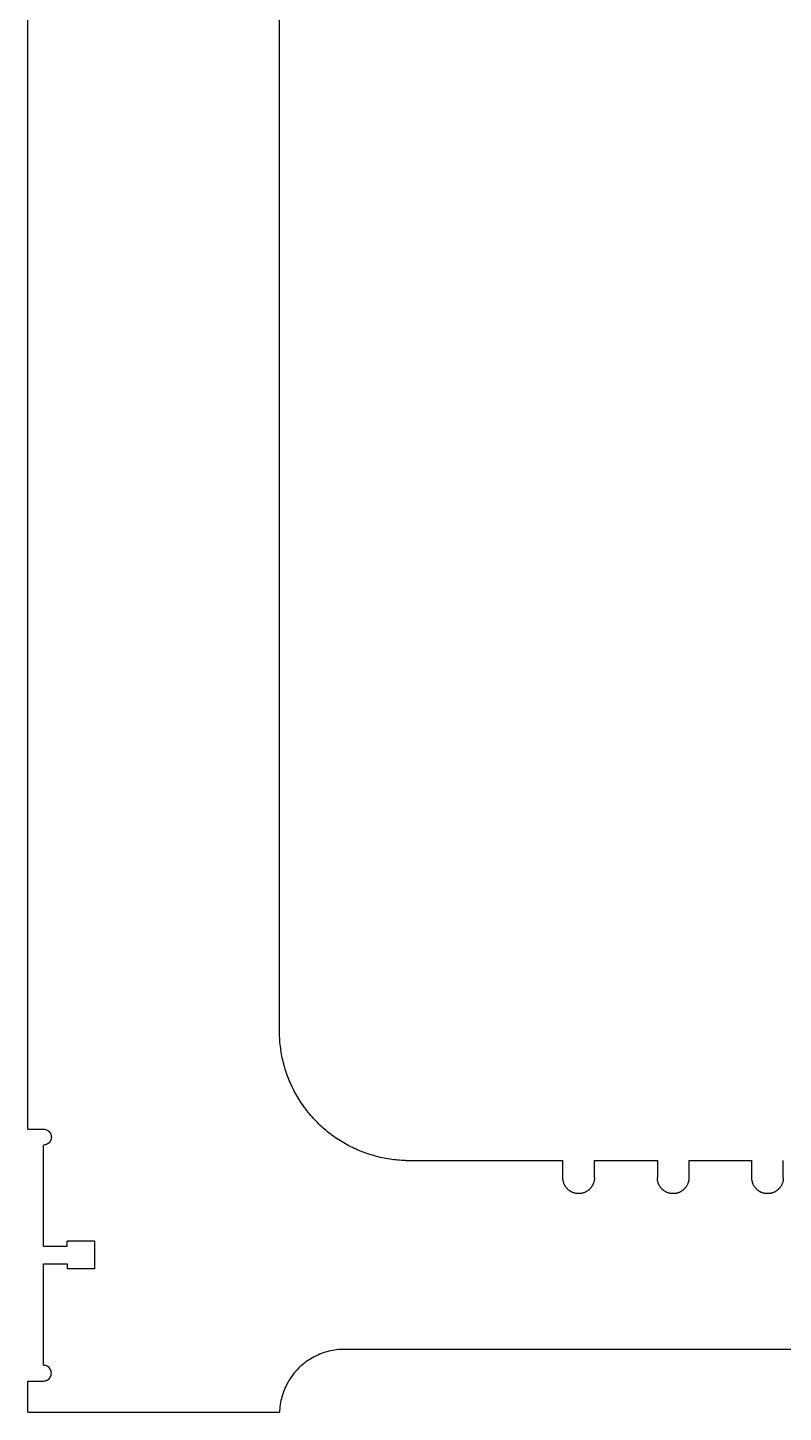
# Model space of a CAD drawing. Extents: x -71 to 71, y -22 to 22.
# Drawn here: x -46.1 to -34.1, y -22 to 0 of the extents above; entities that cross this region are included whole.
import ezdxf

# ---------------------------------------------------------------- set-up
doc = ezdxf.new("R2010")
doc.units = 0
doc.header["$MEASUREMENT"] = 0
doc.layers.get('0').update_dxf_attribs({"linetype": 'CONTINUOUS'})

msp = doc.modelspace()

# ---------------------------------------------------------------- linework, layer by layer
for p, q in [((-42.103, -15.999), (-42.101, 16.001)), ((-46.102, -17.502), (-46.1, 14.251)), ((-42.102, -16.03), (-42.103, -15.999)), ((-42.1, -16.061), (-42.102, -16.03)), ((-42.098, -16.092), (-42.1, -16.061)), ((-42.096, -16.123), (-42.098, -16.092)), ((-42.093, -16.155), (-42.096, -16.123)), ((-42.089, -16.185), (-42.093, -16.155)), ((-42.085, -16.216), (-42.089, -16.185)), ((-42.081, -16.247), (-42.085, -16.216)), ((-42.076, -16.278), (-42.081, -16.247)), ((-42.071, -16.309), (-42.076, -16.278)), ((-42.065, -16.339), (-42.071, -16.309)), ((-42.059, -16.37), (-42.065, -16.339)), ((-42.052, -16.4), (-42.059, -16.37)), ((-42.045, -16.431), (-42.052, -16.4)), ((-42.037, -16.461), (-42.045, -16.431)), ((-42.029, -16.491), (-42.037, -16.461)), ((-42.021, -16.521), (-42.029, -16.491)), ((-42.012, -16.551), (-42.021, -16.521)), ((-42.002, -16.581), (-42.012, -16.551)), ((-41.992, -16.61), (-42.002, -16.581)), ((-41.982, -16.64), (-41.992, -16.61)), ((-41.971, -16.669), (-41.982, -16.64)), ((-41.96, -16.698), (-41.971, -16.669)), ((-41.948, -16.727), (-41.96, -16.698)), ((-41.936, -16.756), (-41.948, -16.727)), ((-41.923, -16.784), (-41.936, -16.756)), ((-41.91, -16.812), (-41.923, -16.784)), ((-41.897, -16.841), (-41.91, -16.812)), ((-41.883, -16.869), (-41.897, -16.841)), ((-41.869, -16.896), (-41.883, -16.869)), ((-41.854, -16.924), (-41.869, -16.896)), ((-41.839, -16.951), (-41.854, -16.924)), ((-41.824, -16.978), (-41.839, -16.951)), ((-41.808, -17.005), (-41.824, -16.978)), ((-41.791, -17.031), (-41.808, -17.005)), ((-41.775, -17.058), (-41.791, -17.031)), ((-41.758, -17.084), (-41.775, -17.058)), ((-41.74, -17.11), (-41.758, -17.084)), ((-41.722, -17.135), (-41.74, -17.11)), ((-41.704, -17.16), (-41.722, -17.135)), ((-41.685, -17.185), (-41.704, -17.16)), ((-41.666, -17.21), (-41.685, -17.185)), ((-41.647, -17.235), (-41.666, -17.21)), ((-41.627, -17.259), (-41.647, -17.235)), ((-41.607, -17.282), (-41.627, -17.259)), ((-41.586, -17.306), (-41.607, -17.282)), ((-41.566, -17.329), (-41.586, -17.306)), ((-41.544, -17.352), (-41.566, -17.329)), ((-41.523, -17.375), (-41.544, -17.352)), ((-41.501, -17.397), (-41.523, -17.375)), ((-46.102, -17.502), (-45.852, -17.502)), ((-45.852, -17.502), (-45.836, -17.503)), ((-45.836, -17.503), (-45.82, -17.506)), ((-45.82, -17.506), (-45.804, -17.511)), ((-45.804, -17.511), (-45.79, -17.518)), ((-45.79, -17.518), (-45.776, -17.527)), ((-45.776, -17.527), (-45.764, -17.538)), ((-45.764, -17.538), (-45.753, -17.551)), ((-45.753, -17.551), (-45.744, -17.564)), ((-45.744, -17.564), (-45.737, -17.579)), ((-45.737, -17.579), (-45.731, -17.594)), ((-45.731, -17.594), (-45.728, -17.61)), ((-41.479, -17.419), (-41.501, -17.397)), ((-41.456, -17.44), (-41.479, -17.419)), ((-41.433, -17.461), (-41.456, -17.44)), ((-41.41, -17.482), (-41.433, -17.461)), ((-41.387, -17.503), (-41.41, -17.482)), ((-41.363, -17.523), (-41.387, -17.503)), ((-41.339, -17.543), (-41.363, -17.523)), ((-41.314, -17.562), (-41.339, -17.543)), ((-41.29, -17.581), (-41.314, -17.562)), ((-41.265, -17.6), (-41.29, -17.581)), ((-45.836, -17.751), (-45.852, -17.752)), ((-45.852, -19.361), (-45.852, -17.752)), ((-45.82, -17.747), (-45.836, -17.751)), ((-45.804, -17.742), (-45.82, -17.747)), ((-45.79, -17.735), (-45.804, -17.742)), ((-45.776, -17.726), (-45.79, -17.735)), ((-45.764, -17.715), (-45.776, -17.726)), ((-45.753, -17.703), (-45.764, -17.715)), ((-45.744, -17.689), (-45.753, -17.703)), ((-45.737, -17.674), (-45.744, -17.689)), ((-45.731, -17.659), (-45.737, -17.674)), ((-45.728, -17.643), (-45.731, -17.659)), ((-45.728, -17.61), (-45.727, -17.627)), ((-45.727, -17.627), (-45.728, -17.643)), ((-41.239, -17.618), (-41.265, -17.6)), ((-41.214, -17.636), (-41.239, -17.618)), ((-41.188, -17.653), (-41.214, -17.636)), ((-41.162, -17.671), (-41.188, -17.653)), ((-41.136, -17.687), (-41.162, -17.671)), ((-41.109, -17.704), (-41.136, -17.687)), ((-41.082, -17.72), (-41.109, -17.704)), ((-41.055, -17.735), (-41.082, -17.72)), ((-41.028, -17.75), (-41.055, -17.735)), ((-41.001, -17.765), (-41.028, -17.75)), ((-40.973, -17.779), (-41.001, -17.765)), ((-40.945, -17.793), (-40.973, -17.779)), ((-40.917, -17.806), (-40.945, -17.793)), ((-40.888, -17.819), (-40.917, -17.806)), ((-40.86, -17.832), (-40.888, -17.819)), ((-40.831, -17.844), (-40.86, -17.832)), ((-40.802, -17.856), (-40.831, -17.844)), ((-40.773, -17.867), (-40.802, -17.856)), ((-40.744, -17.878), (-40.773, -17.867)), ((-40.715, -17.888), (-40.744, -17.878)), ((-40.685, -17.898), (-40.715, -17.888)), ((-40.655, -17.907), (-40.685, -17.898)), ((-40.625, -17.916), (-40.655, -17.907)), ((-40.595, -17.925), (-40.625, -17.916)), ((-40.565, -17.933), (-40.595, -17.925)), ((-40.535, -17.941), (-40.565, -17.933)), ((-40.505, -17.948), (-40.535, -17.941)), ((-40.474, -17.955), (-40.505, -17.948)), ((-40.444, -17.961), (-40.474, -17.955)), ((-40.413, -17.967), (-40.444, -17.961)), ((-40.382, -17.972), (-40.413, -17.967)), ((-40.352, -17.977), (-40.382, -17.972)), ((-40.321, -17.981), (-40.352, -17.977)), ((-40.29, -17.985), (-40.321, -17.981)), ((-40.259, -17.989), (-40.29, -17.985)), ((-40.228, -17.992), (-40.259, -17.989)), ((-40.197, -17.994), (-40.228, -17.992)), ((-40.166, -17.996), (-40.197, -17.994)), ((-40.134, -17.998), (-40.166, -17.996)), ((-40.103, -17.999), (-40.134, -17.998)), ((-40.103, -17.999), (-37.603, -17.999)), ((-37.603, -18.274), (-37.603, -17.999)), ((-37.103, -17.999), (-36.103, -17.999)), ((-37.103, -18.274), (-37.103, -17.999)), ((-36.103, -17.999), (-36.103, -18.274)), ((-35.603, -17.999), (-34.603, -18)), ((-35.603, -17.999), (-35.603, -18.274)), ((-34.603, -18.275), (-34.603, -18)), ((-34.103, -18.275), (-34.103, -18)), ((-37.603, -18.282), (-37.603, -18.274)), ((-37.603, -18.29), (-37.603, -18.282)), ((-37.602, -18.298), (-37.603, -18.29)), ((-37.601, -18.306), (-37.602, -18.298)), ((-37.6, -18.313), (-37.601, -18.306)), ((-37.599, -18.321), (-37.6, -18.313)), ((-37.597, -18.329), (-37.599, -18.321)), ((-37.595, -18.336), (-37.597, -18.329)), ((-37.593, -18.344), (-37.595, -18.336)), ((-37.591, -18.352), (-37.593, -18.344)), ((-37.589, -18.359), (-37.591, -18.352)), ((-37.586, -18.366), (-37.589, -18.359)), ((-37.583, -18.374), (-37.586, -18.366)), ((-37.58, -18.381), (-37.583, -18.374)), ((-37.576, -18.388), (-37.58, -18.381)), ((-37.572, -18.395), (-37.576, -18.388)), ((-37.569, -18.402), (-37.572, -18.395)), ((-37.564, -18.408), (-37.569, -18.402)), ((-37.56, -18.415), (-37.564, -18.408)), ((-37.556, -18.421), (-37.56, -18.415)), ((-37.551, -18.428), (-37.556, -18.421)), ((-37.546, -18.434), (-37.551, -18.428)), ((-37.541, -18.44), (-37.546, -18.434)), ((-37.536, -18.445), (-37.541, -18.44)), ((-37.53, -18.451), (-37.536, -18.445)), ((-37.524, -18.457), (-37.53, -18.451)), ((-37.519, -18.462), (-37.524, -18.457)), ((-37.513, -18.467), (-37.519, -18.462)), ((-37.507, -18.472), (-37.513, -18.467)), ((-37.5, -18.477), (-37.507, -18.472)), ((-37.494, -18.481), (-37.5, -18.477)), ((-37.206, -18.477), (-37.213, -18.481)), ((-37.2, -18.472), (-37.206, -18.477)), ((-37.194, -18.467), (-37.2, -18.472)), ((-37.188, -18.462), (-37.194, -18.467)), ((-37.182, -18.457), (-37.188, -18.462)), ((-37.177, -18.451), (-37.182, -18.457)), ((-37.171, -18.445), (-37.177, -18.451)), ((-37.166, -18.44), (-37.171, -18.445)), ((-37.161, -18.434), (-37.166, -18.44)), ((-37.156, -18.428), (-37.161, -18.434)), ((-37.151, -18.421), (-37.156, -18.428)), ((-37.147, -18.415), (-37.151, -18.421)), ((-37.142, -18.408), (-37.147, -18.415)), ((-37.138, -18.402), (-37.142, -18.408)), ((-37.134, -18.395), (-37.138, -18.402)), ((-37.131, -18.388), (-37.134, -18.395)), ((-37.127, -18.381), (-37.131, -18.388)), ((-37.124, -18.374), (-37.127, -18.381)), ((-37.121, -18.366), (-37.124, -18.374)), ((-37.118, -18.359), (-37.121, -18.366)), ((-37.116, -18.352), (-37.118, -18.359)), ((-37.113, -18.344), (-37.116, -18.352)), ((-37.111, -18.337), (-37.113, -18.344)), ((-37.109, -18.329), (-37.111, -18.337)), ((-37.108, -18.321), (-37.109, -18.329)), ((-37.106, -18.313), (-37.108, -18.321)), ((-37.105, -18.306), (-37.106, -18.313)), ((-37.104, -18.298), (-37.105, -18.306)), ((-37.103, -18.282), (-37.104, -18.29)), ((-37.104, -18.29), (-37.104, -18.298)), ((-37.103, -18.274), (-37.103, -18.282)), ((-36.103, -18.282), (-36.103, -18.274)), ((-36.103, -18.29), (-36.103, -18.282)), ((-36.102, -18.298), (-36.103, -18.29)), ((-36.101, -18.306), (-36.102, -18.298)), ((-36.1, -18.314), (-36.101, -18.306)), ((-36.099, -18.321), (-36.1, -18.314)), ((-36.097, -18.329), (-36.099, -18.321)), ((-36.095, -18.337), (-36.097, -18.329)), ((-36.093, -18.344), (-36.095, -18.337)), ((-36.091, -18.352), (-36.093, -18.344)), ((-36.089, -18.359), (-36.091, -18.352)), ((-36.086, -18.366), (-36.089, -18.359)), ((-36.083, -18.374), (-36.086, -18.366)), ((-36.08, -18.381), (-36.083, -18.374)), ((-36.076, -18.388), (-36.08, -18.381)), ((-36.072, -18.395), (-36.076, -18.388)), ((-36.069, -18.402), (-36.072, -18.395)), ((-36.064, -18.408), (-36.069, -18.402)), ((-36.06, -18.415), (-36.064, -18.408)), ((-36.056, -18.421), (-36.06, -18.415)), ((-36.051, -18.428), (-36.056, -18.421)), ((-36.046, -18.434), (-36.051, -18.428)), ((-36.041, -18.44), (-36.046, -18.434)), ((-36.036, -18.446), (-36.041, -18.44)), ((-36.03, -18.451), (-36.036, -18.446)), ((-36.024, -18.457), (-36.03, -18.451)), ((-36.019, -18.462), (-36.024, -18.457)), ((-36.013, -18.467), (-36.019, -18.462)), ((-36.007, -18.472), (-36.013, -18.467)), ((-36, -18.477), (-36.007, -18.472)), ((-35.994, -18.481), (-36, -18.477)), ((-35.706, -18.477), (-35.713, -18.481)), ((-35.7, -18.472), (-35.706, -18.477)), ((-35.694, -18.467), (-35.7, -18.472)), ((-35.688, -18.462), (-35.694, -18.467)), ((-35.682, -18.457), (-35.688, -18.462)), ((-35.677, -18.451), (-35.682, -18.457)), ((-35.671, -18.446), (-35.677, -18.451)), ((-35.666, -18.44), (-35.671, -18.446)), ((-35.661, -18.434), (-35.666, -18.44)), ((-35.656, -18.428), (-35.661, -18.434)), ((-35.651, -18.421), (-35.656, -18.428)), ((-35.647, -18.415), (-35.651, -18.421)), ((-35.642, -18.408), (-35.647, -18.415)), ((-35.638, -18.402), (-35.642, -18.408)), ((-35.634, -18.395), (-35.638, -18.402)), ((-35.631, -18.388), (-35.634, -18.395)), ((-35.627, -18.381), (-35.631, -18.388)), ((-35.624, -18.374), (-35.627, -18.381)), ((-35.621, -18.366), (-35.624, -18.374)), ((-35.618, -18.359), (-35.621, -18.366)), ((-35.616, -18.352), (-35.618, -18.359)), ((-35.613, -18.344), (-35.616, -18.352)), ((-35.611, -18.337), (-35.613, -18.344)), ((-35.609, -18.329), (-35.611, -18.337)), ((-35.608, -18.321), (-35.609, -18.329)), ((-35.606, -18.314), (-35.608, -18.321)), ((-35.605, -18.306), (-35.606, -18.314)), ((-35.604, -18.298), (-35.605, -18.306)), ((-35.603, -18.282), (-35.604, -18.29)), ((-35.604, -18.29), (-35.604, -18.298)), ((-35.603, -18.274), (-35.603, -18.282)), ((-34.603, -18.282), (-34.603, -18.275)), ((-34.603, -18.29), (-34.603, -18.282)), ((-34.602, -18.298), (-34.603, -18.29)), ((-34.601, -18.306), (-34.602, -18.298)), ((-34.6, -18.314), (-34.601, -18.306)), ((-34.599, -18.321), (-34.6, -18.314)), ((-34.597, -18.329), (-34.599, -18.321)), ((-34.595, -18.337), (-34.597, -18.329)), ((-34.593, -18.344), (-34.595, -18.337)), ((-34.591, -18.352), (-34.593, -18.344)), ((-34.589, -18.359), (-34.591, -18.352)), ((-34.586, -18.367), (-34.589, -18.359)), ((-34.583, -18.374), (-34.586, -18.367)), ((-34.58, -18.381), (-34.583, -18.374)), ((-34.576, -18.388), (-34.58, -18.381)), ((-34.572, -18.395), (-34.576, -18.388)), ((-34.569, -18.402), (-34.572, -18.395)), ((-34.564, -18.408), (-34.569, -18.402)), ((-34.56, -18.415), (-34.564, -18.408)), ((-34.556, -18.421), (-34.56, -18.415)), ((-34.551, -18.428), (-34.556, -18.421)), ((-34.546, -18.434), (-34.551, -18.428)), ((-34.541, -18.44), (-34.546, -18.434)), ((-34.536, -18.446), (-34.541, -18.44)), ((-34.53, -18.451), (-34.536, -18.446)), ((-34.524, -18.457), (-34.53, -18.451)), ((-34.519, -18.462), (-34.524, -18.457)), ((-34.513, -18.467), (-34.519, -18.462)), ((-34.507, -18.472), (-34.513, -18.467)), ((-34.5, -18.477), (-34.507, -18.472)), ((-34.494, -18.481), (-34.5, -18.477)), ((-34.206, -18.477), (-34.213, -18.481)), ((-34.2, -18.472), (-34.206, -18.477)), ((-34.194, -18.467), (-34.2, -18.472)), ((-34.188, -18.462), (-34.194, -18.467)), ((-34.182, -18.457), (-34.188, -18.462)), ((-34.177, -18.451), (-34.182, -18.457)), ((-34.171, -18.446), (-34.177, -18.451)), ((-34.166, -18.44), (-34.171, -18.446)), ((-34.161, -18.434), (-34.166, -18.44)), ((-34.156, -18.428), (-34.161, -18.434)), ((-34.151, -18.422), (-34.156, -18.428)), ((-34.147, -18.415), (-34.151, -18.422)), ((-34.142, -18.409), (-34.147, -18.415)), ((-34.138, -18.402), (-34.142, -18.409)), ((-34.134, -18.395), (-34.138, -18.402)), ((-34.131, -18.388), (-34.134, -18.395)), ((-34.127, -18.381), (-34.131, -18.388)), ((-34.124, -18.374), (-34.127, -18.381)), ((-34.121, -18.367), (-34.124, -18.374)), ((-34.118, -18.359), (-34.121, -18.367)), ((-34.116, -18.352), (-34.118, -18.359)), ((-34.113, -18.344), (-34.116, -18.352)), ((-34.111, -18.337), (-34.113, -18.344)), ((-34.109, -18.329), (-34.111, -18.337)), ((-34.108, -18.321), (-34.109, -18.329)), ((-34.106, -18.314), (-34.108, -18.321)), ((-34.105, -18.306), (-34.106, -18.314)), ((-34.104, -18.298), (-34.105, -18.306)), ((-34.103, -18.282), (-34.104, -18.29)), ((-34.104, -18.29), (-34.104, -18.298)), ((-34.103, -18.275), (-34.103, -18.282)), ((-37.487, -18.485), (-37.494, -18.481)), ((-37.481, -18.489), (-37.487, -18.485)), ((-37.474, -18.493), (-37.481, -18.489)), ((-37.467, -18.497), (-37.474, -18.493)), ((-37.46, -18.501), (-37.467, -18.497)), ((-37.453, -18.504), (-37.46, -18.501)), ((-37.445, -18.507), (-37.453, -18.504)), ((-37.438, -18.51), (-37.445, -18.507)), ((-37.431, -18.512), (-37.438, -18.51)), ((-37.423, -18.514), (-37.431, -18.512)), ((-37.416, -18.516), (-37.423, -18.514)), ((-37.408, -18.518), (-37.416, -18.516)), ((-37.4, -18.52), (-37.408, -18.518)), ((-37.392, -18.521), (-37.4, -18.52)), ((-37.385, -18.522), (-37.392, -18.521)), ((-37.377, -18.523), (-37.385, -18.522)), ((-37.369, -18.524), (-37.377, -18.523)), ((-37.361, -18.524), (-37.369, -18.524)), ((-37.353, -18.524), (-37.361, -18.524)), ((-37.346, -18.524), (-37.353, -18.524)), ((-37.338, -18.524), (-37.346, -18.524)), ((-37.33, -18.523), (-37.338, -18.524)), ((-37.322, -18.522), (-37.33, -18.523)), ((-37.314, -18.521), (-37.322, -18.522)), ((-37.307, -18.52), (-37.314, -18.521)), ((-37.299, -18.518), (-37.307, -18.52)), ((-37.291, -18.516), (-37.299, -18.518)), ((-37.284, -18.514), (-37.291, -18.516)), ((-37.276, -18.512), (-37.284, -18.514)), ((-37.269, -18.51), (-37.276, -18.512)), ((-37.261, -18.507), (-37.269, -18.51)), ((-37.254, -18.504), (-37.261, -18.507)), ((-37.247, -18.501), (-37.254, -18.504)), ((-37.24, -18.497), (-37.247, -18.501)), ((-37.233, -18.493), (-37.24, -18.497)), ((-37.226, -18.49), (-37.233, -18.493)), ((-37.219, -18.485), (-37.226, -18.49)), ((-37.213, -18.481), (-37.219, -18.485)), ((-35.987, -18.486), (-35.994, -18.481)), ((-35.981, -18.49), (-35.987, -18.486)), ((-35.974, -18.494), (-35.981, -18.49)), ((-35.967, -18.497), (-35.974, -18.494)), ((-35.96, -18.501), (-35.967, -18.497)), ((-35.953, -18.504), (-35.96, -18.501)), ((-35.945, -18.507), (-35.953, -18.504)), ((-35.938, -18.51), (-35.945, -18.507)), ((-35.931, -18.512), (-35.938, -18.51)), ((-35.923, -18.515), (-35.931, -18.512)), ((-35.916, -18.517), (-35.923, -18.515)), ((-35.908, -18.518), (-35.916, -18.517)), ((-35.9, -18.52), (-35.908, -18.518)), ((-35.892, -18.521), (-35.9, -18.52)), ((-35.885, -18.522), (-35.892, -18.521)), ((-35.877, -18.523), (-35.885, -18.522)), ((-35.869, -18.524), (-35.877, -18.523)), ((-35.861, -18.524), (-35.869, -18.524)), ((-35.853, -18.524), (-35.861, -18.524)), ((-35.846, -18.524), (-35.853, -18.524)), ((-35.838, -18.524), (-35.846, -18.524)), ((-35.83, -18.523), (-35.838, -18.524)), ((-35.822, -18.522), (-35.83, -18.523)), ((-35.814, -18.521), (-35.822, -18.522)), ((-35.807, -18.52), (-35.814, -18.521)), ((-35.799, -18.518), (-35.807, -18.52)), ((-35.791, -18.517), (-35.799, -18.518)), ((-35.784, -18.515), (-35.791, -18.517)), ((-35.776, -18.512), (-35.784, -18.515)), ((-35.769, -18.51), (-35.776, -18.512)), ((-35.761, -18.507), (-35.769, -18.51)), ((-35.754, -18.504), (-35.761, -18.507)), ((-35.747, -18.501), (-35.754, -18.504)), ((-35.74, -18.497), (-35.747, -18.501)), ((-35.733, -18.494), (-35.74, -18.497)), ((-35.726, -18.49), (-35.733, -18.494)), ((-35.719, -18.486), (-35.726, -18.49)), ((-35.713, -18.481), (-35.719, -18.486)), ((-34.487, -18.486), (-34.494, -18.481)), ((-34.481, -18.49), (-34.487, -18.486)), ((-34.474, -18.494), (-34.481, -18.49)), ((-34.467, -18.497), (-34.474, -18.494)), ((-34.46, -18.501), (-34.467, -18.497)), ((-34.453, -18.504), (-34.46, -18.501)), ((-34.445, -18.507), (-34.453, -18.504)), ((-34.438, -18.51), (-34.445, -18.507)), ((-34.431, -18.512), (-34.438, -18.51)), ((-34.423, -18.515), (-34.431, -18.512)), ((-34.416, -18.517), (-34.423, -18.515)), ((-34.408, -18.519), (-34.416, -18.517)), ((-34.4, -18.52), (-34.408, -18.519)), ((-34.392, -18.521), (-34.4, -18.52)), ((-34.385, -18.523), (-34.392, -18.521)), ((-34.377, -18.523), (-34.385, -18.523)), ((-34.369, -18.524), (-34.377, -18.523)), ((-34.361, -18.524), (-34.369, -18.524)), ((-34.353, -18.525), (-34.361, -18.524)), ((-34.346, -18.524), (-34.353, -18.525)), ((-34.338, -18.524), (-34.346, -18.524)), ((-34.33, -18.523), (-34.338, -18.524)), ((-34.322, -18.523), (-34.33, -18.523)), ((-34.314, -18.521), (-34.322, -18.523)), ((-34.307, -18.52), (-34.314, -18.521)), ((-34.299, -18.519), (-34.307, -18.52)), ((-34.291, -18.517), (-34.299, -18.519)), ((-34.284, -18.515), (-34.291, -18.517)), ((-34.276, -18.512), (-34.284, -18.515)), ((-34.269, -18.51), (-34.276, -18.512)), ((-34.261, -18.507), (-34.269, -18.51)), ((-34.254, -18.504), (-34.261, -18.507)), ((-34.247, -18.501), (-34.254, -18.504)), ((-34.24, -18.497), (-34.247, -18.501)), ((-34.233, -18.494), (-34.24, -18.497)), ((-34.226, -18.49), (-34.233, -18.494)), ((-34.219, -18.486), (-34.226, -18.49)), ((-34.213, -18.481), (-34.219, -18.486)), ((-45.477, -19.361), (-45.477, -19.28)), ((-45.04, -19.28), (-45.477, -19.28)), ((-45.04, -19.28), (-45.04, -19.718)), ((-45.852, -19.361), (-45.477, -19.361)), ((-45.852, -19.642), (-45.477, -19.642)), ((-45.852, -21.252), (-45.852, -19.642)), ((-45.477, -19.642), (-45.477, -19.717)), ((-45.04, -19.718), (-45.477, -19.717)), ((-41.552, -21.116), (-41.58, -21.131)), ((-41.524, -21.102), (-41.552, -21.116)), ((-41.496, -21.089), (-41.524, -21.102)), ((-41.467, -21.077), (-41.496, -21.089)), ((-41.438, -21.065), (-41.467, -21.077)), ((-41.409, -21.055), (-41.438, -21.065)), ((-41.379, -21.045), (-41.409, -21.055)), ((-41.35, -21.036), (-41.379, -21.045)), ((-41.319, -21.028), (-41.35, -21.036)), ((-41.289, -21.021), (-41.319, -21.028)), ((-41.258, -21.015), (-41.289, -21.021)), ((-41.228, -21.01), (-41.258, -21.015)), ((-41.197, -21.006), (-41.228, -21.01)), ((-41.166, -21.003), (-41.197, -21.006)), ((-41.135, -21), (-41.166, -21.003)), ((-41.105, -20.999), (-41.135, -21)), ((-41.103, -20.999), (-41.105, -20.999)), ((-26.105, -21), (-41.103, -20.999)), ((-45.836, -21.253), (-45.852, -21.252)), ((-45.82, -21.256), (-45.836, -21.253)), ((-45.805, -21.261), (-45.82, -21.256)), ((-45.79, -21.268), (-45.805, -21.261)), ((-45.776, -21.277), (-45.79, -21.268)), ((-45.764, -21.288), (-45.776, -21.277)), ((-45.753, -21.301), (-45.764, -21.288)), ((-45.744, -21.314), (-45.753, -21.301)), ((-45.737, -21.329), (-45.744, -21.314)), ((-45.732, -21.344), (-45.737, -21.329)), ((-41.824, -21.322), (-41.845, -21.345)), ((-41.802, -21.3), (-41.824, -21.322)), ((-41.78, -21.278), (-41.802, -21.3)), ((-41.757, -21.257), (-41.78, -21.278)), ((-41.733, -21.237), (-41.757, -21.257)), ((-41.709, -21.217), (-41.733, -21.237)), ((-41.684, -21.199), (-41.709, -21.217)), ((-41.659, -21.181), (-41.684, -21.199)), ((-41.633, -21.163), (-41.659, -21.181)), ((-41.606, -21.147), (-41.633, -21.163)), ((-41.58, -21.131), (-41.606, -21.147)), ((-46.103, -21.999), (-46.102, -21.502)), ((-46.102, -21.502), (-45.852, -21.502)), ((-45.852, -21.502), (-45.836, -21.501)), ((-45.836, -21.501), (-45.82, -21.497)), ((-45.82, -21.497), (-45.805, -21.492)), ((-45.805, -21.492), (-45.79, -21.485)), ((-45.79, -21.485), (-45.776, -21.476)), ((-45.776, -21.476), (-45.764, -21.465)), ((-45.764, -21.465), (-45.753, -21.453)), ((-45.753, -21.453), (-45.744, -21.439)), ((-45.744, -21.439), (-45.737, -21.424)), ((-45.737, -21.424), (-45.732, -21.409)), ((-45.729, -21.36), (-45.732, -21.344)), ((-45.732, -21.409), (-45.729, -21.393)), ((-45.727, -21.377), (-45.729, -21.36)), ((-45.729, -21.393), (-45.727, -21.377)), ((-41.986, -21.55), (-42, -21.578)), ((-41.972, -21.523), (-41.986, -21.55)), ((-41.956, -21.496), (-41.972, -21.523)), ((-41.939, -21.47), (-41.956, -21.496)), ((-41.922, -21.444), (-41.939, -21.47)), ((-41.904, -21.418), (-41.922, -21.444)), ((-41.885, -21.393), (-41.904, -21.418)), ((-41.865, -21.369), (-41.885, -21.393)), ((-41.845, -21.345), (-41.865, -21.369)), ((-42.067, -21.753), (-42.074, -21.783)), ((-42.058, -21.723), (-42.067, -21.753)), ((-42.048, -21.693), (-42.058, -21.723)), ((-42.037, -21.664), (-42.048, -21.693)), ((-42.026, -21.635), (-42.037, -21.664)), ((-42.014, -21.606), (-42.026, -21.635)), ((-42, -21.578), (-42.014, -21.606)), ((-46.103, -21.999), (-42.104, -21.999)), ((-42.102, -21.968), (-42.104, -21.999)), ((-42.1, -21.937), (-42.102, -21.968)), ((-42.097, -21.906), (-42.1, -21.937)), ((-42.093, -21.875), (-42.097, -21.906)), ((-42.087, -21.844), (-42.093, -21.875)), ((-42.081, -21.813), (-42.087, -21.844)), ((-42.074, -21.783), (-42.081, -21.813))]:
    msp.add_line(p, q)

doc.saveas('drawing.dxf')
